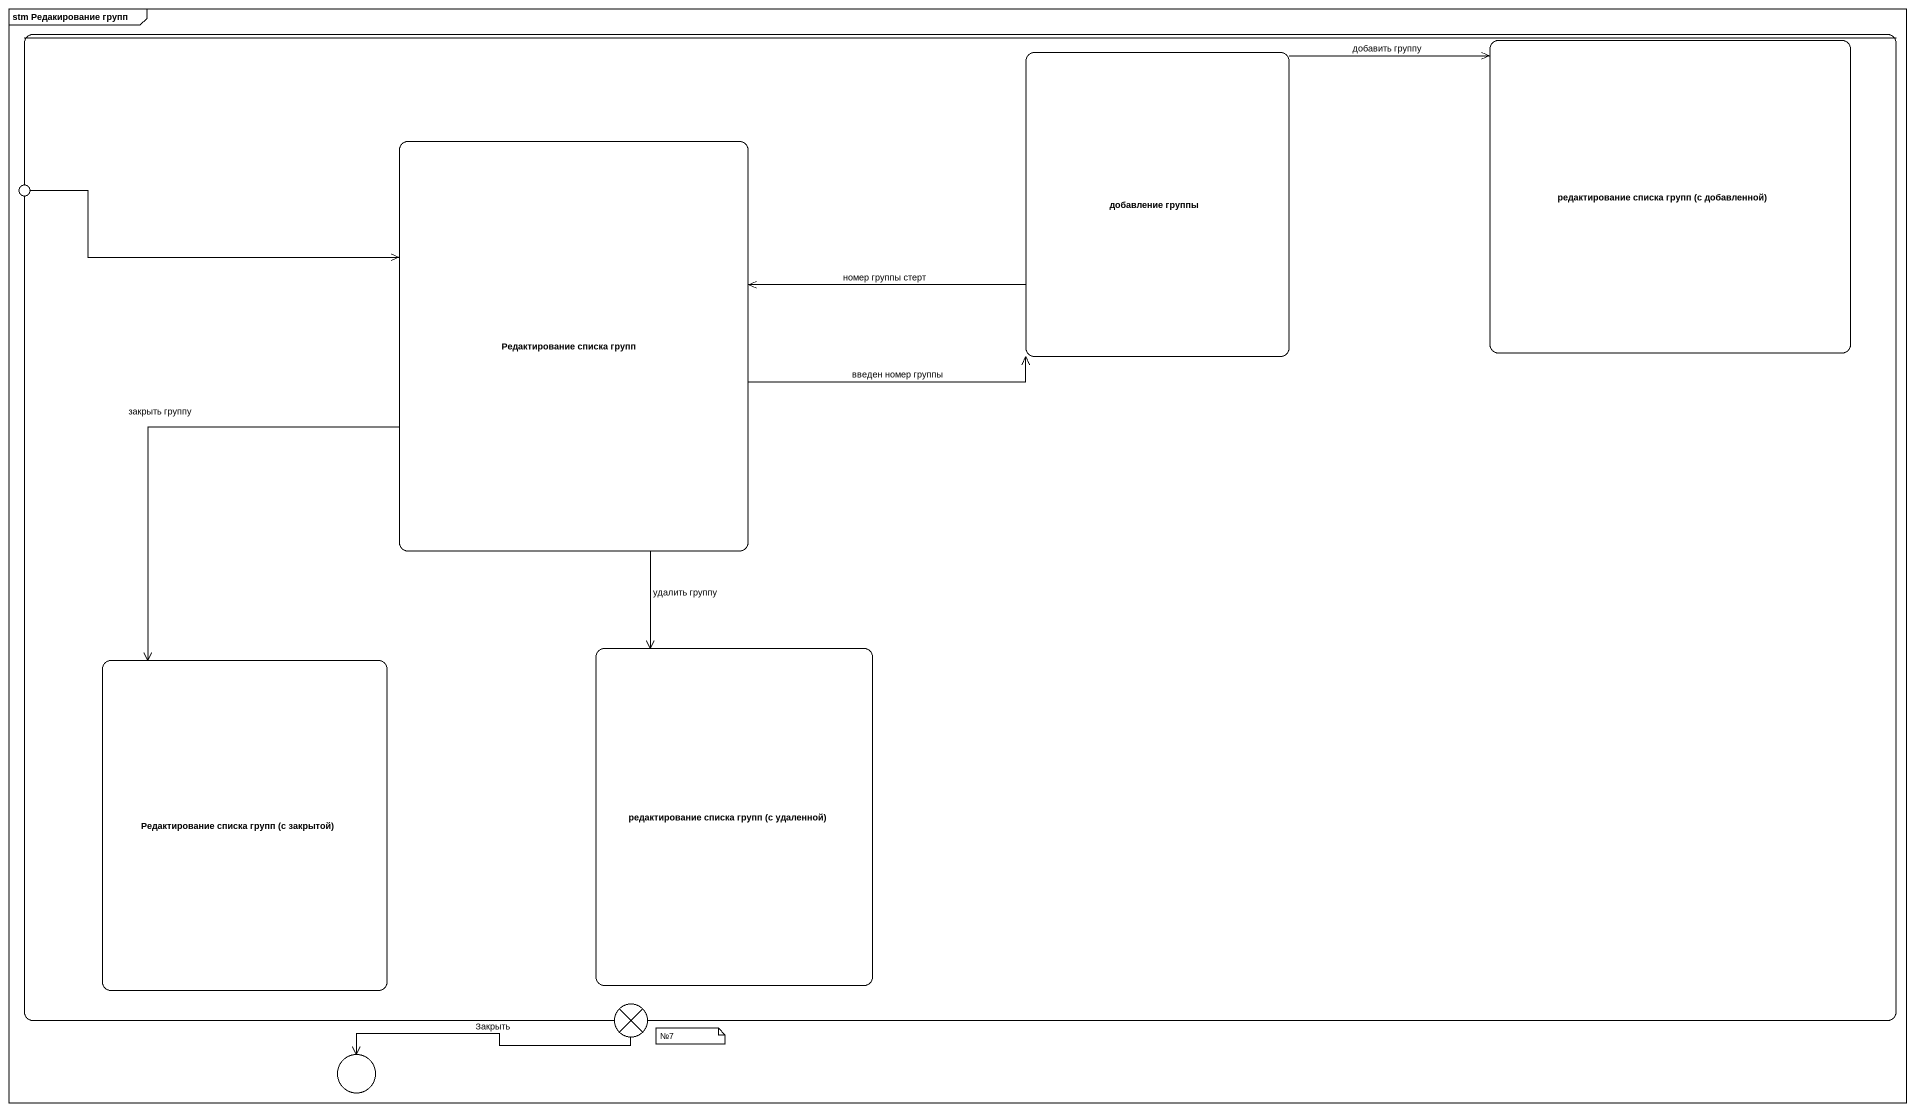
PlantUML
@startuml
mainframe stm Редакирование групп
hide empty description
state " " as state1 {
  state "добавление группы" as добавление_группы
  state "редактирование списка групп (с добавленной)" as редактирование_списка_групп
  state "Редактирование списка групп" as Редактирование_списка_групп
  state "Редактирование списка групп (с закрытой)" as Редактирование_списка_групп_2
  state "редактирование списка групп (с удаленной)" as редактирование_списка_групп_2
}
state entry1 <<choice>>
state exit1 <<choice>>
state entry2 <<choice>>
добавление_группы -right-> редактирование_списка_групп : добавить группу
добавление_группы -left-> Редактирование_списка_групп : номер группы стерт
Редактирование_списка_групп -right-> добавление_группы : введен номер группы
Редактирование_списка_групп --> Редактирование_списка_групп_2 : закрыть группу
Редактирование_списка_групп --> редактирование_списка_групп_2 : удалить группу
entry1 -right-> Редактирование_списка_групп
exit1 -left-> entry2 : Закрыть
note as N1
  №7
end note
@enduml
